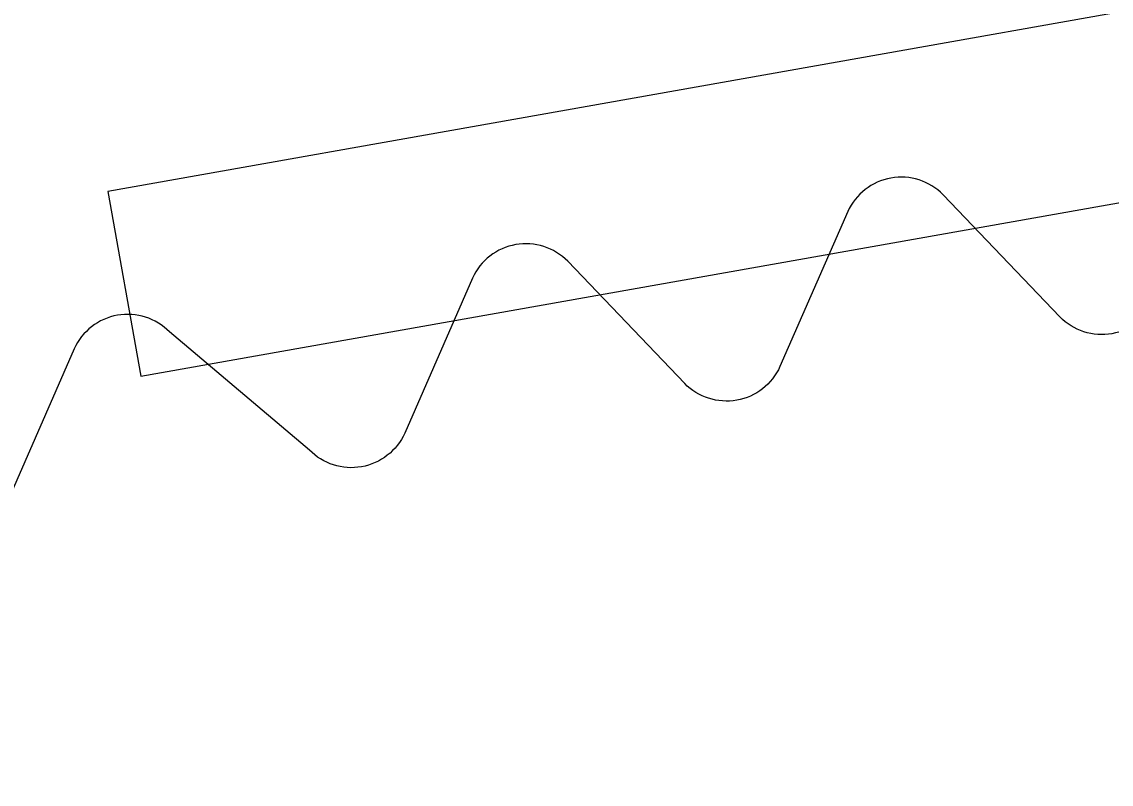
# Model space of a CAD drawing. Header units: millimetres. Extents: x -8417289 to 9420486, y 0 to 166066.
# Drawn here: x -196582.2 to -196576.53, y 105912.34 to 105916.3 of the extents above; entities that cross this region are included whole.
import ezdxf
from ezdxf import colors
from ezdxf.entities.mleader import LeaderData, LeaderLine
from ezdxf.math import Vec2, Vec3

# ---------------------------------------------------------------- set-up
doc = ezdxf.new("R2010")
doc.units = ezdxf.units.MM
doc.header["$MEASUREMENT"] = 0
doc.layers.get('0').update_dxf_attribs({"color": 250, "lineweight": 9})
for name, color, linetype, lineweight in [('_АР ТЕКСТ', 250, 'Continuous', 25), ('АР_Размеры', 175, 'Continuous', 9), ('АР_Сущ Несущая стена', 216, 'Continuous', 30)]:
    doc.layers.add(name, color=color, linetype=linetype, lineweight=lineweight)
doc.styles.add('ISOCPEUR', font='isocpeur.TTF')

# ---------------------------------------------------------------- blocks, each defined once
blk = doc.blocks.new('_DotSmall')
at = {"color": 0, "linetype": 'ByBlock', "const_width": 0.5}
blk.add_lwpolyline([(-0.0625, 0, 1), (0.0625, 0, 1)], format="xyb", close=True, dxfattribs=at)

msp = doc.modelspace()

# ---------------------------------------------------------------- linework, layer by layer
at = {"layer": 'АР_Размеры', "color": 5}
msp.add_lwpolyline([(-196581.5816, 105914.4615), (-196531.3008, 105923.3731), (-196531.471, 105924.3335), (-196581.7518, 105915.4219)], close=True, dxfattribs=at)
msp.add_lwpolyline([(-196581.5816, 105914.4615), (-196531.3008, 105923.3731), (-196531.471, 105924.3335), (-196581.7518, 105915.4219)], close=True, dxfattribs=at)
msp.add_lwpolyline([(-196581.5816, 105914.4615), (-196531.3008, 105923.3731), (-196531.471, 105924.3335), (-196581.7518, 105915.4219)], close=True, dxfattribs=at)
msp.add_lwpolyline([(-196581.5816, 105914.4615), (-196531.3008, 105923.3731), (-196531.471, 105924.3335), (-196581.7518, 105915.4219)], close=True, dxfattribs=at)
msp.add_lwpolyline([(-196581.5816, 105914.4615), (-196531.3008, 105923.3731), (-196531.471, 105924.3335), (-196581.7518, 105915.4219)], close=True, dxfattribs=at)
msp.add_lwpolyline([(-196581.5816, 105914.4615), (-196531.3008, 105923.3731), (-196531.471, 105924.3335), (-196581.7518, 105915.4219)], close=True, dxfattribs=at)
msp.add_lwpolyline([(-196581.5816, 105914.4615), (-196531.3008, 105923.3731), (-196531.471, 105924.3335), (-196581.7518, 105915.4219)], close=True, dxfattribs=at)
msp.add_lwpolyline([(-196581.5816, 105914.4615), (-196531.3008, 105923.3731), (-196531.471, 105924.3335), (-196581.7518, 105915.4219)], close=True, dxfattribs=at)
msp.add_lwpolyline([(-196581.5816, 105914.4615), (-196531.3008, 105923.3731), (-196531.471, 105924.3335), (-196581.7518, 105915.4219)], close=True, dxfattribs=at)
msp.add_lwpolyline([(-196581.5816, 105914.4615), (-196531.3008, 105923.3731), (-196531.471, 105924.3335), (-196581.7518, 105915.4219)], close=True, dxfattribs=at)
msp.add_lwpolyline([(-196581.5816, 105914.4615), (-196531.3008, 105923.3731), (-196531.471, 105924.3335), (-196581.7518, 105915.4219)], close=True, dxfattribs=at)
msp.add_lwpolyline([(-196581.5816, 105914.4615), (-196531.3008, 105923.3731), (-196531.471, 105924.3335), (-196581.7518, 105915.4219)], close=True, dxfattribs=at)
msp.add_lwpolyline([(-196581.5816, 105914.4615), (-196531.3008, 105923.3731), (-196531.471, 105924.3335), (-196581.7518, 105915.4219)], close=True, dxfattribs=at)
msp.add_lwpolyline([(-196581.5816, 105914.4615), (-196531.3008, 105923.3731), (-196531.471, 105924.3335), (-196581.7518, 105915.4219)], close=True, dxfattribs=at)
msp.add_lwpolyline([(-196581.5816, 105914.4615), (-196531.3008, 105923.3731), (-196531.471, 105924.3335), (-196581.7518, 105915.4219)], close=True, dxfattribs=at)
msp.add_lwpolyline([(-196581.5816, 105914.4615), (-196531.3008, 105923.3731), (-196531.471, 105924.3335), (-196581.7518, 105915.4219)], close=True, dxfattribs=at)
msp.add_lwpolyline([(-196581.5816, 105914.4615), (-196531.3008, 105923.3731), (-196531.471, 105924.3335), (-196581.7518, 105915.4219)], close=True, dxfattribs=at)
msp.add_lwpolyline([(-196581.5816, 105914.4615), (-196531.3008, 105923.3731), (-196531.471, 105924.3335), (-196581.7518, 105915.4219)], close=True, dxfattribs=at)
msp.add_lwpolyline([(-196581.5816, 105914.4615), (-196531.3008, 105923.3731), (-196531.471, 105924.3335), (-196581.7518, 105915.4219)], close=True, dxfattribs=at)
msp.add_lwpolyline([(-196581.5816, 105914.4615), (-196531.3008, 105923.3731), (-196531.471, 105924.3335), (-196581.7518, 105915.4219)], close=True, dxfattribs=at)
msp.add_lwpolyline([(-196581.5816, 105914.4615), (-196531.3008, 105923.3731), (-196531.471, 105924.3335), (-196581.7518, 105915.4219)], close=True, dxfattribs=at)
msp.add_lwpolyline([(-196581.5816, 105914.4615), (-196531.3008, 105923.3731), (-196531.471, 105924.3335), (-196581.7518, 105915.4219)], close=True, dxfattribs=at)
msp.add_lwpolyline([(-196581.5816, 105914.4615), (-196531.3008, 105923.3731), (-196531.471, 105924.3335), (-196581.7518, 105915.4219)], close=True, dxfattribs=at)
msp.add_lwpolyline([(-196581.5816, 105914.4615), (-196531.3008, 105923.3731), (-196531.471, 105924.3335), (-196581.7518, 105915.4219)], close=True, dxfattribs=at)
msp.add_lwpolyline([(-196581.5816, 105914.4615), (-196531.3008, 105923.3731), (-196531.471, 105924.3335), (-196581.7518, 105915.4219)], close=True, dxfattribs=at)
msp.add_lwpolyline([(-196581.5816, 105914.4615), (-196531.3008, 105923.3731), (-196531.471, 105924.3335), (-196581.7518, 105915.4219)], close=True, dxfattribs=at)
msp.add_lwpolyline([(-196581.5816, 105914.4615), (-196531.3008, 105923.3731), (-196531.471, 105924.3335), (-196581.7518, 105915.4219)], close=True, dxfattribs=at)
msp.add_lwpolyline([(-196581.5816, 105914.4615), (-196531.3008, 105923.3731), (-196531.471, 105924.3335), (-196581.7518, 105915.4219)], close=True, dxfattribs=at)
msp.add_lwpolyline([(-196581.5816, 105914.4615), (-196531.3008, 105923.3731), (-196531.471, 105924.3335), (-196581.7518, 105915.4219)], close=True, dxfattribs=at)
msp.add_lwpolyline([(-196581.5816, 105914.4615), (-196531.3008, 105923.3731), (-196531.471, 105924.3335), (-196581.7518, 105915.4219)], close=True, dxfattribs=at)
msp.add_lwpolyline([(-196581.5816, 105914.4615), (-196531.3008, 105923.3731), (-196531.471, 105924.3335), (-196581.7518, 105915.4219)], close=True, dxfattribs=at)
msp.add_lwpolyline([(-196581.5816, 105914.4615), (-196531.3008, 105923.3731), (-196531.471, 105924.3335), (-196581.7518, 105915.4219)], close=True, dxfattribs=at)
msp.add_lwpolyline([(-196581.5816, 105914.4615), (-196531.3008, 105923.3731), (-196531.471, 105924.3335), (-196581.7518, 105915.4219)], close=True, dxfattribs=at)
msp.add_lwpolyline([(-196581.5816, 105914.4615), (-196531.3008, 105923.3731), (-196531.471, 105924.3335), (-196581.7518, 105915.4219)], close=True, dxfattribs=at)
msp.add_lwpolyline([(-196581.5816, 105914.4615), (-196531.3008, 105923.3731), (-196531.471, 105924.3335), (-196581.7518, 105915.4219)], close=True, dxfattribs=at)
msp.add_lwpolyline([(-196581.5816, 105914.4615), (-196531.3008, 105923.3731), (-196531.471, 105924.3335), (-196581.7518, 105915.4219)], close=True, dxfattribs=at)
msp.add_lwpolyline([(-196581.5816, 105914.4615), (-196531.3008, 105923.3731), (-196531.471, 105924.3335), (-196581.7518, 105915.4219)], close=True, dxfattribs=at)
msp.add_lwpolyline([(-196581.5816, 105914.4615), (-196531.3008, 105923.3731), (-196531.471, 105924.3335), (-196581.7518, 105915.4219)], close=True, dxfattribs=at)
msp.add_lwpolyline([(-196581.5816, 105914.4615), (-196531.3008, 105923.3731), (-196531.471, 105924.3335), (-196581.7518, 105915.4219)], close=True, dxfattribs=at)
msp.add_lwpolyline([(-196581.5816, 105914.4615), (-196531.3008, 105923.3731), (-196531.471, 105924.3335), (-196581.7518, 105915.4219)], close=True, dxfattribs=at)
msp.add_lwpolyline([(-196581.5816, 105914.4615), (-196531.3008, 105923.3731), (-196531.471, 105924.3335), (-196581.7518, 105915.4219)], close=True, dxfattribs=at)
msp.add_lwpolyline([(-196581.5816, 105914.4615), (-196531.3008, 105923.3731), (-196531.471, 105924.3335), (-196581.7518, 105915.4219)], close=True, dxfattribs=at)
msp.add_lwpolyline([(-196581.5816, 105914.4615), (-196531.3008, 105923.3731), (-196531.471, 105924.3335), (-196581.7518, 105915.4219)], close=True, dxfattribs=at)
msp.add_lwpolyline([(-196581.5816, 105914.4615), (-196531.3008, 105923.3731), (-196531.471, 105924.3335), (-196581.7518, 105915.4219)], close=True, dxfattribs=at)
msp.add_lwpolyline([(-196581.5816, 105914.4615), (-196531.3008, 105923.3731), (-196531.471, 105924.3335), (-196581.7518, 105915.4219)], close=True, dxfattribs=at)
msp.add_lwpolyline([(-196581.5816, 105914.4615), (-196531.3008, 105923.3731), (-196531.471, 105924.3335), (-196581.7518, 105915.4219)], close=True, dxfattribs=at)
msp.add_lwpolyline([(-196581.5816, 105914.4615), (-196531.3008, 105923.3731), (-196531.471, 105924.3335), (-196581.7518, 105915.4219)], close=True, dxfattribs=at)
msp.add_lwpolyline([(-196581.5816, 105914.4615), (-196531.3008, 105923.3731), (-196531.471, 105924.3335), (-196581.7518, 105915.4219)], close=True, dxfattribs=at)
msp.add_lwpolyline([(-196581.5816, 105914.4615), (-196531.3008, 105923.3731), (-196531.471, 105924.3335), (-196581.7518, 105915.4219)], close=True, dxfattribs=at)
msp.add_lwpolyline([(-196581.5816, 105914.4615), (-196531.3008, 105923.3731), (-196531.471, 105924.3335), (-196581.7518, 105915.4219)], close=True, dxfattribs=at)
msp.add_lwpolyline([(-196581.5816, 105914.4615), (-196531.3008, 105923.3731), (-196531.471, 105924.3335), (-196581.7518, 105915.4219)], close=True, dxfattribs=at)
msp.add_lwpolyline([(-196581.5816, 105914.4615), (-196531.3008, 105923.3731), (-196531.471, 105924.3335), (-196581.7518, 105915.4219)], close=True, dxfattribs=at)
msp.add_lwpolyline([(-196581.5816, 105914.4615), (-196531.3008, 105923.3731), (-196531.471, 105924.3335), (-196581.7518, 105915.4219)], close=True, dxfattribs=at)
msp.add_lwpolyline([(-196581.5816, 105914.4615), (-196531.3008, 105923.3731), (-196531.471, 105924.3335), (-196581.7518, 105915.4219)], close=True, dxfattribs=at)
at = {"layer": 'АР_Размеры', "color": 5, "lineweight": 0, "ltscale": 100, "transparency": 33554687}
msp.add_lwpolyline([(-196566.4928, 105917.3392, 0.035408), (-196573.8809, 105916.0297), (-196574.2334, 105915.2243, -0.527868), (-196574.729, 105915.1365), (-196575.3369, 105915.7717, 0.527868), (-196575.8325, 105915.6838), (-196576.3051, 105914.8571, -0.527868), (-196576.8007, 105914.7693), (-196577.4085, 105915.4045, 0.527868), (-196577.9041, 105915.3167), (-196578.2566, 105914.5112, -0.527868), (-196578.7522, 105914.4234), (-196579.3601, 105915.0586, 0.527868), (-196579.8557, 105914.9708), (-196580.2082, 105914.1654, -0.527868), (-196580.7038, 105914.0775), (-196581.4317, 105914.6914, 0.527868), (-196581.9273, 105914.6036), (-196582.2798, 105913.7982, -0.527868)], format="xyb", dxfattribs=at)
msp.add_lwpolyline([(-196566.4928, 105917.3392, 0.035408), (-196573.8809, 105916.0297), (-196574.2334, 105915.2243, -0.527868), (-196574.729, 105915.1365), (-196575.3369, 105915.7717, 0.527868), (-196575.8325, 105915.6838), (-196576.3051, 105914.8571, -0.527868), (-196576.8007, 105914.7693), (-196577.4085, 105915.4045, 0.527868), (-196577.9041, 105915.3167), (-196578.2566, 105914.5112, -0.527868), (-196578.7522, 105914.4234), (-196579.3601, 105915.0586, 0.527868), (-196579.8557, 105914.9708), (-196580.2082, 105914.1654, -0.527868), (-196580.7038, 105914.0775), (-196581.4317, 105914.6914, 0.527868), (-196581.9273, 105914.6036), (-196582.2798, 105913.7982, -0.527868)], format="xyb", dxfattribs=at)
msp.add_lwpolyline([(-196566.4928, 105917.3392, 0.035408), (-196573.8809, 105916.0297), (-196574.2334, 105915.2243, -0.527868), (-196574.729, 105915.1365), (-196575.3369, 105915.7717, 0.527868), (-196575.8325, 105915.6838), (-196576.3051, 105914.8571, -0.527868), (-196576.8007, 105914.7693), (-196577.4085, 105915.4045, 0.527868), (-196577.9041, 105915.3167), (-196578.2566, 105914.5112, -0.527868), (-196578.7522, 105914.4234), (-196579.3601, 105915.0586, 0.527868), (-196579.8557, 105914.9708), (-196580.2082, 105914.1654, -0.527868), (-196580.7038, 105914.0775), (-196581.4317, 105914.6914, 0.527868), (-196581.9273, 105914.6036), (-196582.2798, 105913.7982, -0.527868)], format="xyb", dxfattribs=at)
msp.add_lwpolyline([(-196566.4928, 105917.3392, 0.035408), (-196573.8809, 105916.0297), (-196574.2334, 105915.2243, -0.527868), (-196574.729, 105915.1365), (-196575.3369, 105915.7717, 0.527868), (-196575.8325, 105915.6838), (-196576.3051, 105914.8571, -0.527868), (-196576.8007, 105914.7693), (-196577.4085, 105915.4045, 0.527868), (-196577.9041, 105915.3167), (-196578.2566, 105914.5112, -0.527868), (-196578.7522, 105914.4234), (-196579.3601, 105915.0586, 0.527868), (-196579.8557, 105914.9708), (-196580.2082, 105914.1654, -0.527868), (-196580.7038, 105914.0775), (-196581.4317, 105914.6914, 0.527868), (-196581.9273, 105914.6036), (-196582.2798, 105913.7982, -0.527868)], format="xyb", dxfattribs=at)
msp.add_lwpolyline([(-196566.4928, 105917.3392, 0.035408), (-196573.8809, 105916.0297), (-196574.2334, 105915.2243, -0.527868), (-196574.729, 105915.1365), (-196575.3369, 105915.7717, 0.527868), (-196575.8325, 105915.6838), (-196576.3051, 105914.8571, -0.527868), (-196576.8007, 105914.7693), (-196577.4085, 105915.4045, 0.527868), (-196577.9041, 105915.3167), (-196578.2566, 105914.5112, -0.527868), (-196578.7522, 105914.4234), (-196579.3601, 105915.0586, 0.527868), (-196579.8557, 105914.9708), (-196580.2082, 105914.1654, -0.527868), (-196580.7038, 105914.0775), (-196581.4317, 105914.6914, 0.527868), (-196581.9273, 105914.6036), (-196582.2798, 105913.7982, -0.527868)], format="xyb", dxfattribs=at)
msp.add_lwpolyline([(-196566.4928, 105917.3392, 0.035408), (-196573.8809, 105916.0297), (-196574.2334, 105915.2243, -0.527868), (-196574.729, 105915.1365), (-196575.3369, 105915.7717, 0.527868), (-196575.8325, 105915.6838), (-196576.3051, 105914.8571, -0.527868), (-196576.8007, 105914.7693), (-196577.4085, 105915.4045, 0.527868), (-196577.9041, 105915.3167), (-196578.2566, 105914.5112, -0.527868), (-196578.7522, 105914.4234), (-196579.3601, 105915.0586, 0.527868), (-196579.8557, 105914.9708), (-196580.2082, 105914.1654, -0.527868), (-196580.7038, 105914.0775), (-196581.4317, 105914.6914, 0.527868), (-196581.9273, 105914.6036), (-196582.2798, 105913.7982, -0.527868)], format="xyb", dxfattribs=at)
msp.add_lwpolyline([(-196566.4928, 105917.3392, 0.035408), (-196573.8809, 105916.0297), (-196574.2334, 105915.2243, -0.527868), (-196574.729, 105915.1365), (-196575.3369, 105915.7717, 0.527868), (-196575.8325, 105915.6838), (-196576.3051, 105914.8571, -0.527868), (-196576.8007, 105914.7693), (-196577.4085, 105915.4045, 0.527868), (-196577.9041, 105915.3167), (-196578.2566, 105914.5112, -0.527868), (-196578.7522, 105914.4234), (-196579.3601, 105915.0586, 0.527868), (-196579.8557, 105914.9708), (-196580.2082, 105914.1654, -0.527868), (-196580.7038, 105914.0775), (-196581.4317, 105914.6914, 0.527868), (-196581.9273, 105914.6036), (-196582.2798, 105913.7982, -0.527868)], format="xyb", dxfattribs=at)
msp.add_lwpolyline([(-196566.4928, 105917.3392, 0.035408), (-196573.8809, 105916.0297), (-196574.2334, 105915.2243, -0.527868), (-196574.729, 105915.1365), (-196575.3369, 105915.7717, 0.527868), (-196575.8325, 105915.6838), (-196576.3051, 105914.8571, -0.527868), (-196576.8007, 105914.7693), (-196577.4085, 105915.4045, 0.527868), (-196577.9041, 105915.3167), (-196578.2566, 105914.5112, -0.527868), (-196578.7522, 105914.4234), (-196579.3601, 105915.0586, 0.527868), (-196579.8557, 105914.9708), (-196580.2082, 105914.1654, -0.527868), (-196580.7038, 105914.0775), (-196581.4317, 105914.6914, 0.527868), (-196581.9273, 105914.6036), (-196582.2798, 105913.7982, -0.527868)], format="xyb", dxfattribs=at)
msp.add_lwpolyline([(-196566.4928, 105917.3392, 0.035408), (-196573.8809, 105916.0297), (-196574.2334, 105915.2243, -0.527868), (-196574.729, 105915.1365), (-196575.3369, 105915.7717, 0.527868), (-196575.8325, 105915.6838), (-196576.3051, 105914.8571, -0.527868), (-196576.8007, 105914.7693), (-196577.4085, 105915.4045, 0.527868), (-196577.9041, 105915.3167), (-196578.2566, 105914.5112, -0.527868), (-196578.7522, 105914.4234), (-196579.3601, 105915.0586, 0.527868), (-196579.8557, 105914.9708), (-196580.2082, 105914.1654, -0.527868), (-196580.7038, 105914.0775), (-196581.4317, 105914.6914, 0.527868), (-196581.9273, 105914.6036), (-196582.2798, 105913.7982, -0.527868)], format="xyb", dxfattribs=at)
msp.add_lwpolyline([(-196566.4928, 105917.3392, 0.035408), (-196573.8809, 105916.0297), (-196574.2334, 105915.2243, -0.527868), (-196574.729, 105915.1365), (-196575.3369, 105915.7717, 0.527868), (-196575.8325, 105915.6838), (-196576.3051, 105914.8571, -0.527868), (-196576.8007, 105914.7693), (-196577.4085, 105915.4045, 0.527868), (-196577.9041, 105915.3167), (-196578.2566, 105914.5112, -0.527868), (-196578.7522, 105914.4234), (-196579.3601, 105915.0586, 0.527868), (-196579.8557, 105914.9708), (-196580.2082, 105914.1654, -0.527868), (-196580.7038, 105914.0775), (-196581.4317, 105914.6914, 0.527868), (-196581.9273, 105914.6036), (-196582.2798, 105913.7982, -0.527868)], format="xyb", dxfattribs=at)
msp.add_lwpolyline([(-196566.4928, 105917.3392, 0.035408), (-196573.8809, 105916.0297), (-196574.2334, 105915.2243, -0.527868), (-196574.729, 105915.1365), (-196575.3369, 105915.7717, 0.527868), (-196575.8325, 105915.6838), (-196576.3051, 105914.8571, -0.527868), (-196576.8007, 105914.7693), (-196577.4085, 105915.4045, 0.527868), (-196577.9041, 105915.3167), (-196578.2566, 105914.5112, -0.527868), (-196578.7522, 105914.4234), (-196579.3601, 105915.0586, 0.527868), (-196579.8557, 105914.9708), (-196580.2082, 105914.1654, -0.527868), (-196580.7038, 105914.0775), (-196581.4317, 105914.6914, 0.527868), (-196581.9273, 105914.6036), (-196582.2798, 105913.7982, -0.527868)], format="xyb", dxfattribs=at)
msp.add_lwpolyline([(-196566.4928, 105917.3392, 0.035408), (-196573.8809, 105916.0297), (-196574.2334, 105915.2243, -0.527868), (-196574.729, 105915.1365), (-196575.3369, 105915.7717, 0.527868), (-196575.8325, 105915.6838), (-196576.3051, 105914.8571, -0.527868), (-196576.8007, 105914.7693), (-196577.4085, 105915.4045, 0.527868), (-196577.9041, 105915.3167), (-196578.2566, 105914.5112, -0.527868), (-196578.7522, 105914.4234), (-196579.3601, 105915.0586, 0.527868), (-196579.8557, 105914.9708), (-196580.2082, 105914.1654, -0.527868), (-196580.7038, 105914.0775), (-196581.4317, 105914.6914, 0.527868), (-196581.9273, 105914.6036), (-196582.2798, 105913.7982, -0.527868)], format="xyb", dxfattribs=at)
msp.add_lwpolyline([(-196566.4928, 105917.3392, 0.035408), (-196573.8809, 105916.0297), (-196574.2334, 105915.2243, -0.527868), (-196574.729, 105915.1365), (-196575.3369, 105915.7717, 0.527868), (-196575.8325, 105915.6838), (-196576.3051, 105914.8571, -0.527868), (-196576.8007, 105914.7693), (-196577.4085, 105915.4045, 0.527868), (-196577.9041, 105915.3167), (-196578.2566, 105914.5112, -0.527868), (-196578.7522, 105914.4234), (-196579.3601, 105915.0586, 0.527868), (-196579.8557, 105914.9708), (-196580.2082, 105914.1654, -0.527868), (-196580.7038, 105914.0775), (-196581.4317, 105914.6914, 0.527868), (-196581.9273, 105914.6036), (-196582.2798, 105913.7982, -0.527868)], format="xyb", dxfattribs=at)
msp.add_lwpolyline([(-196566.4928, 105917.3392, 0.035408), (-196573.8809, 105916.0297), (-196574.2334, 105915.2243, -0.527868), (-196574.729, 105915.1365), (-196575.3369, 105915.7717, 0.527868), (-196575.8325, 105915.6838), (-196576.3051, 105914.8571, -0.527868), (-196576.8007, 105914.7693), (-196577.4085, 105915.4045, 0.527868), (-196577.9041, 105915.3167), (-196578.2566, 105914.5112, -0.527868), (-196578.7522, 105914.4234), (-196579.3601, 105915.0586, 0.527868), (-196579.8557, 105914.9708), (-196580.2082, 105914.1654, -0.527868), (-196580.7038, 105914.0775), (-196581.4317, 105914.6914, 0.527868), (-196581.9273, 105914.6036), (-196582.2798, 105913.7982, -0.527868)], format="xyb", dxfattribs=at)
msp.add_lwpolyline([(-196566.4928, 105917.3392, 0.035408), (-196573.8809, 105916.0297), (-196574.2334, 105915.2243, -0.527868), (-196574.729, 105915.1365), (-196575.3369, 105915.7717, 0.527868), (-196575.8325, 105915.6838), (-196576.3051, 105914.8571, -0.527868), (-196576.8007, 105914.7693), (-196577.4085, 105915.4045, 0.527868), (-196577.9041, 105915.3167), (-196578.2566, 105914.5112, -0.527868), (-196578.7522, 105914.4234), (-196579.3601, 105915.0586, 0.527868), (-196579.8557, 105914.9708), (-196580.2082, 105914.1654, -0.527868), (-196580.7038, 105914.0775), (-196581.4317, 105914.6914, 0.527868), (-196581.9273, 105914.6036), (-196582.2798, 105913.7982, -0.527868)], format="xyb", dxfattribs=at)
msp.add_lwpolyline([(-196566.4928, 105917.3392, 0.035408), (-196573.8809, 105916.0297), (-196574.2334, 105915.2243, -0.527868), (-196574.729, 105915.1365), (-196575.3369, 105915.7717, 0.527868), (-196575.8325, 105915.6838), (-196576.3051, 105914.8571, -0.527868), (-196576.8007, 105914.7693), (-196577.4085, 105915.4045, 0.527868), (-196577.9041, 105915.3167), (-196578.2566, 105914.5112, -0.527868), (-196578.7522, 105914.4234), (-196579.3601, 105915.0586, 0.527868), (-196579.8557, 105914.9708), (-196580.2082, 105914.1654, -0.527868), (-196580.7038, 105914.0775), (-196581.4317, 105914.6914, 0.527868), (-196581.9273, 105914.6036), (-196582.2798, 105913.7982, -0.527868)], format="xyb", dxfattribs=at)
msp.add_lwpolyline([(-196566.4928, 105917.3392, 0.035408), (-196573.8809, 105916.0297), (-196574.2334, 105915.2243, -0.527868), (-196574.729, 105915.1365), (-196575.3369, 105915.7717, 0.527868), (-196575.8325, 105915.6838), (-196576.3051, 105914.8571, -0.527868), (-196576.8007, 105914.7693), (-196577.4085, 105915.4045, 0.527868), (-196577.9041, 105915.3167), (-196578.2566, 105914.5112, -0.527868), (-196578.7522, 105914.4234), (-196579.3601, 105915.0586, 0.527868), (-196579.8557, 105914.9708), (-196580.2082, 105914.1654, -0.527868), (-196580.7038, 105914.0775), (-196581.4317, 105914.6914, 0.527868), (-196581.9273, 105914.6036), (-196582.2798, 105913.7982, -0.527868)], format="xyb", dxfattribs=at)
msp.add_lwpolyline([(-196566.4928, 105917.3392, 0.035408), (-196573.8809, 105916.0297), (-196574.2334, 105915.2243, -0.527868), (-196574.729, 105915.1365), (-196575.3369, 105915.7717, 0.527868), (-196575.8325, 105915.6838), (-196576.3051, 105914.8571, -0.527868), (-196576.8007, 105914.7693), (-196577.4085, 105915.4045, 0.527868), (-196577.9041, 105915.3167), (-196578.2566, 105914.5112, -0.527868), (-196578.7522, 105914.4234), (-196579.3601, 105915.0586, 0.527868), (-196579.8557, 105914.9708), (-196580.2082, 105914.1654, -0.527868), (-196580.7038, 105914.0775), (-196581.4317, 105914.6914, 0.527868), (-196581.9273, 105914.6036), (-196582.2798, 105913.7982, -0.527868)], format="xyb", dxfattribs=at)
msp.add_lwpolyline([(-196566.4928, 105917.3392, 0.035408), (-196573.8809, 105916.0297), (-196574.2334, 105915.2243, -0.527868), (-196574.729, 105915.1365), (-196575.3369, 105915.7717, 0.527868), (-196575.8325, 105915.6838), (-196576.3051, 105914.8571, -0.527868), (-196576.8007, 105914.7693), (-196577.4085, 105915.4045, 0.527868), (-196577.9041, 105915.3167), (-196578.2566, 105914.5112, -0.527868), (-196578.7522, 105914.4234), (-196579.3601, 105915.0586, 0.527868), (-196579.8557, 105914.9708), (-196580.2082, 105914.1654, -0.527868), (-196580.7038, 105914.0775), (-196581.4317, 105914.6914, 0.527868), (-196581.9273, 105914.6036), (-196582.2798, 105913.7982, -0.527868)], format="xyb", dxfattribs=at)
msp.add_lwpolyline([(-196566.4928, 105917.3392, 0.035408), (-196573.8809, 105916.0297), (-196574.2334, 105915.2243, -0.527868), (-196574.729, 105915.1365), (-196575.3369, 105915.7717, 0.527868), (-196575.8325, 105915.6838), (-196576.3051, 105914.8571, -0.527868), (-196576.8007, 105914.7693), (-196577.4085, 105915.4045, 0.527868), (-196577.9041, 105915.3167), (-196578.2566, 105914.5112, -0.527868), (-196578.7522, 105914.4234), (-196579.3601, 105915.0586, 0.527868), (-196579.8557, 105914.9708), (-196580.2082, 105914.1654, -0.527868), (-196580.7038, 105914.0775), (-196581.4317, 105914.6914, 0.527868), (-196581.9273, 105914.6036), (-196582.2798, 105913.7982, -0.527868)], format="xyb", dxfattribs=at)
msp.add_lwpolyline([(-196566.4928, 105917.3392, 0.035408), (-196573.8809, 105916.0297), (-196574.2334, 105915.2243, -0.527868), (-196574.729, 105915.1365), (-196575.3369, 105915.7717, 0.527868), (-196575.8325, 105915.6838), (-196576.3051, 105914.8571, -0.527868), (-196576.8007, 105914.7693), (-196577.4085, 105915.4045, 0.527868), (-196577.9041, 105915.3167), (-196578.2566, 105914.5112, -0.527868), (-196578.7522, 105914.4234), (-196579.3601, 105915.0586, 0.527868), (-196579.8557, 105914.9708), (-196580.2082, 105914.1654, -0.527868), (-196580.7038, 105914.0775), (-196581.4317, 105914.6914, 0.527868), (-196581.9273, 105914.6036), (-196582.2798, 105913.7982, -0.527868)], format="xyb", dxfattribs=at)
msp.add_lwpolyline([(-196566.4928, 105917.3392, 0.035408), (-196573.8809, 105916.0297), (-196574.2334, 105915.2243, -0.527868), (-196574.729, 105915.1365), (-196575.3369, 105915.7717, 0.527868), (-196575.8325, 105915.6838), (-196576.3051, 105914.8571, -0.527868), (-196576.8007, 105914.7693), (-196577.4085, 105915.4045, 0.527868), (-196577.9041, 105915.3167), (-196578.2566, 105914.5112, -0.527868), (-196578.7522, 105914.4234), (-196579.3601, 105915.0586, 0.527868), (-196579.8557, 105914.9708), (-196580.2082, 105914.1654, -0.527868), (-196580.7038, 105914.0775), (-196581.4317, 105914.6914, 0.527868), (-196581.9273, 105914.6036), (-196582.2798, 105913.7982, -0.527868)], format="xyb", dxfattribs=at)
msp.add_lwpolyline([(-196566.4928, 105917.3392, 0.035408), (-196573.8809, 105916.0297), (-196574.2334, 105915.2243, -0.527868), (-196574.729, 105915.1365), (-196575.3369, 105915.7717, 0.527868), (-196575.8325, 105915.6838), (-196576.3051, 105914.8571, -0.527868), (-196576.8007, 105914.7693), (-196577.4085, 105915.4045, 0.527868), (-196577.9041, 105915.3167), (-196578.2566, 105914.5112, -0.527868), (-196578.7522, 105914.4234), (-196579.3601, 105915.0586, 0.527868), (-196579.8557, 105914.9708), (-196580.2082, 105914.1654, -0.527868), (-196580.7038, 105914.0775), (-196581.4317, 105914.6914, 0.527868), (-196581.9273, 105914.6036), (-196582.2798, 105913.7982, -0.527868)], format="xyb", dxfattribs=at)
msp.add_lwpolyline([(-196566.4928, 105917.3392, 0.035408), (-196573.8809, 105916.0297), (-196574.2334, 105915.2243, -0.527868), (-196574.729, 105915.1365), (-196575.3369, 105915.7717, 0.527868), (-196575.8325, 105915.6838), (-196576.3051, 105914.8571, -0.527868), (-196576.8007, 105914.7693), (-196577.4085, 105915.4045, 0.527868), (-196577.9041, 105915.3167), (-196578.2566, 105914.5112, -0.527868), (-196578.7522, 105914.4234), (-196579.3601, 105915.0586, 0.527868), (-196579.8557, 105914.9708), (-196580.2082, 105914.1654, -0.527868), (-196580.7038, 105914.0775), (-196581.4317, 105914.6914, 0.527868), (-196581.9273, 105914.6036), (-196582.2798, 105913.7982, -0.527868)], format="xyb", dxfattribs=at)
msp.add_lwpolyline([(-196566.4928, 105917.3392, 0.035408), (-196573.8809, 105916.0297), (-196574.2334, 105915.2243, -0.527868), (-196574.729, 105915.1365), (-196575.3369, 105915.7717, 0.527868), (-196575.8325, 105915.6838), (-196576.3051, 105914.8571, -0.527868), (-196576.8007, 105914.7693), (-196577.4085, 105915.4045, 0.527868), (-196577.9041, 105915.3167), (-196578.2566, 105914.5112, -0.527868), (-196578.7522, 105914.4234), (-196579.3601, 105915.0586, 0.527868), (-196579.8557, 105914.9708), (-196580.2082, 105914.1654, -0.527868), (-196580.7038, 105914.0775), (-196581.4317, 105914.6914, 0.527868), (-196581.9273, 105914.6036), (-196582.2798, 105913.7982, -0.527868)], format="xyb", dxfattribs=at)
msp.add_lwpolyline([(-196566.4928, 105917.3392, 0.035408), (-196573.8809, 105916.0297), (-196574.2334, 105915.2243, -0.527868), (-196574.729, 105915.1365), (-196575.3369, 105915.7717, 0.527868), (-196575.8325, 105915.6838), (-196576.3051, 105914.8571, -0.527868), (-196576.8007, 105914.7693), (-196577.4085, 105915.4045, 0.527868), (-196577.9041, 105915.3167), (-196578.2566, 105914.5112, -0.527868), (-196578.7522, 105914.4234), (-196579.3601, 105915.0586, 0.527868), (-196579.8557, 105914.9708), (-196580.2082, 105914.1654, -0.527868), (-196580.7038, 105914.0775), (-196581.4317, 105914.6914, 0.527868), (-196581.9273, 105914.6036), (-196582.2798, 105913.7982, -0.527868)], format="xyb", dxfattribs=at)
msp.add_lwpolyline([(-196566.4928, 105917.3392, 0.035408), (-196573.8809, 105916.0297), (-196574.2334, 105915.2243, -0.527868), (-196574.729, 105915.1365), (-196575.3369, 105915.7717, 0.527868), (-196575.8325, 105915.6838), (-196576.3051, 105914.8571, -0.527868), (-196576.8007, 105914.7693), (-196577.4085, 105915.4045, 0.527868), (-196577.9041, 105915.3167), (-196578.2566, 105914.5112, -0.527868), (-196578.7522, 105914.4234), (-196579.3601, 105915.0586, 0.527868), (-196579.8557, 105914.9708), (-196580.2082, 105914.1654, -0.527868), (-196580.7038, 105914.0775), (-196581.4317, 105914.6914, 0.527868), (-196581.9273, 105914.6036), (-196582.2798, 105913.7982, -0.527868)], format="xyb", dxfattribs=at)
msp.add_lwpolyline([(-196566.4928, 105917.3392, 0.035408), (-196573.8809, 105916.0297), (-196574.2334, 105915.2243, -0.527868), (-196574.729, 105915.1365), (-196575.3369, 105915.7717, 0.527868), (-196575.8325, 105915.6838), (-196576.3051, 105914.8571, -0.527868), (-196576.8007, 105914.7693), (-196577.4085, 105915.4045, 0.527868), (-196577.9041, 105915.3167), (-196578.2566, 105914.5112, -0.527868), (-196578.7522, 105914.4234), (-196579.3601, 105915.0586, 0.527868), (-196579.8557, 105914.9708), (-196580.2082, 105914.1654, -0.527868), (-196580.7038, 105914.0775), (-196581.4317, 105914.6914, 0.527868), (-196581.9273, 105914.6036), (-196582.2798, 105913.7982, -0.527868)], format="xyb", dxfattribs=at)
msp.add_lwpolyline([(-196566.4928, 105917.3392, 0.035408), (-196573.8809, 105916.0297), (-196574.2334, 105915.2243, -0.527868), (-196574.729, 105915.1365), (-196575.3369, 105915.7717, 0.527868), (-196575.8325, 105915.6838), (-196576.3051, 105914.8571, -0.527868), (-196576.8007, 105914.7693), (-196577.4085, 105915.4045, 0.527868), (-196577.9041, 105915.3167), (-196578.2566, 105914.5112, -0.527868), (-196578.7522, 105914.4234), (-196579.3601, 105915.0586, 0.527868), (-196579.8557, 105914.9708), (-196580.2082, 105914.1654, -0.527868), (-196580.7038, 105914.0775), (-196581.4317, 105914.6914, 0.527868), (-196581.9273, 105914.6036), (-196582.2798, 105913.7982, -0.527868)], format="xyb", dxfattribs=at)
msp.add_lwpolyline([(-196566.4928, 105917.3392, 0.035408), (-196573.8809, 105916.0297), (-196574.2334, 105915.2243, -0.527868), (-196574.729, 105915.1365), (-196575.3369, 105915.7717, 0.527868), (-196575.8325, 105915.6838), (-196576.3051, 105914.8571, -0.527868), (-196576.8007, 105914.7693), (-196577.4085, 105915.4045, 0.527868), (-196577.9041, 105915.3167), (-196578.2566, 105914.5112, -0.527868), (-196578.7522, 105914.4234), (-196579.3601, 105915.0586, 0.527868), (-196579.8557, 105914.9708), (-196580.2082, 105914.1654, -0.527868), (-196580.7038, 105914.0775), (-196581.4317, 105914.6914, 0.527868), (-196581.9273, 105914.6036), (-196582.2798, 105913.7982, -0.527868)], format="xyb", dxfattribs=at)
msp.add_lwpolyline([(-196566.4928, 105917.3392, 0.035408), (-196573.8809, 105916.0297), (-196574.2334, 105915.2243, -0.527868), (-196574.729, 105915.1365), (-196575.3369, 105915.7717, 0.527868), (-196575.8325, 105915.6838), (-196576.3051, 105914.8571, -0.527868), (-196576.8007, 105914.7693), (-196577.4085, 105915.4045, 0.527868), (-196577.9041, 105915.3167), (-196578.2566, 105914.5112, -0.527868), (-196578.7522, 105914.4234), (-196579.3601, 105915.0586, 0.527868), (-196579.8557, 105914.9708), (-196580.2082, 105914.1654, -0.527868), (-196580.7038, 105914.0775), (-196581.4317, 105914.6914, 0.527868), (-196581.9273, 105914.6036), (-196582.2798, 105913.7982, -0.527868)], format="xyb", dxfattribs=at)
msp.add_lwpolyline([(-196566.4928, 105917.3392, 0.035408), (-196573.8809, 105916.0297), (-196574.2334, 105915.2243, -0.527868), (-196574.729, 105915.1365), (-196575.3369, 105915.7717, 0.527868), (-196575.8325, 105915.6838), (-196576.3051, 105914.8571, -0.527868), (-196576.8007, 105914.7693), (-196577.4085, 105915.4045, 0.527868), (-196577.9041, 105915.3167), (-196578.2566, 105914.5112, -0.527868), (-196578.7522, 105914.4234), (-196579.3601, 105915.0586, 0.527868), (-196579.8557, 105914.9708), (-196580.2082, 105914.1654, -0.527868), (-196580.7038, 105914.0775), (-196581.4317, 105914.6914, 0.527868), (-196581.9273, 105914.6036), (-196582.2798, 105913.7982, -0.527868)], format="xyb", dxfattribs=at)
msp.add_lwpolyline([(-196566.4928, 105917.3392, 0.035408), (-196573.8809, 105916.0297), (-196574.2334, 105915.2243, -0.527868), (-196574.729, 105915.1365), (-196575.3369, 105915.7717, 0.527868), (-196575.8325, 105915.6838), (-196576.3051, 105914.8571, -0.527868), (-196576.8007, 105914.7693), (-196577.4085, 105915.4045, 0.527868), (-196577.9041, 105915.3167), (-196578.2566, 105914.5112, -0.527868), (-196578.7522, 105914.4234), (-196579.3601, 105915.0586, 0.527868), (-196579.8557, 105914.9708), (-196580.2082, 105914.1654, -0.527868), (-196580.7038, 105914.0775), (-196581.4317, 105914.6914, 0.527868), (-196581.9273, 105914.6036), (-196582.2798, 105913.7982, -0.527868)], format="xyb", dxfattribs=at)
msp.add_lwpolyline([(-196566.4928, 105917.3392, 0.035408), (-196573.8809, 105916.0297), (-196574.2334, 105915.2243, -0.527868), (-196574.729, 105915.1365), (-196575.3369, 105915.7717, 0.527868), (-196575.8325, 105915.6838), (-196576.3051, 105914.8571, -0.527868), (-196576.8007, 105914.7693), (-196577.4085, 105915.4045, 0.527868), (-196577.9041, 105915.3167), (-196578.2566, 105914.5112, -0.527868), (-196578.7522, 105914.4234), (-196579.3601, 105915.0586, 0.527868), (-196579.8557, 105914.9708), (-196580.2082, 105914.1654, -0.527868), (-196580.7038, 105914.0775), (-196581.4317, 105914.6914, 0.527868), (-196581.9273, 105914.6036), (-196582.2798, 105913.7982, -0.527868)], format="xyb", dxfattribs=at)
msp.add_lwpolyline([(-196566.4928, 105917.3392, 0.035408), (-196573.8809, 105916.0297), (-196574.2334, 105915.2243, -0.527868), (-196574.729, 105915.1365), (-196575.3369, 105915.7717, 0.527868), (-196575.8325, 105915.6838), (-196576.3051, 105914.8571, -0.527868), (-196576.8007, 105914.7693), (-196577.4085, 105915.4045, 0.527868), (-196577.9041, 105915.3167), (-196578.2566, 105914.5112, -0.527868), (-196578.7522, 105914.4234), (-196579.3601, 105915.0586, 0.527868), (-196579.8557, 105914.9708), (-196580.2082, 105914.1654, -0.527868), (-196580.7038, 105914.0775), (-196581.4317, 105914.6914, 0.527868), (-196581.9273, 105914.6036), (-196582.2798, 105913.7982, -0.527868)], format="xyb", dxfattribs=at)
msp.add_lwpolyline([(-196566.4928, 105917.3392, 0.035408), (-196573.8809, 105916.0297), (-196574.2334, 105915.2243, -0.527868), (-196574.729, 105915.1365), (-196575.3369, 105915.7717, 0.527868), (-196575.8325, 105915.6838), (-196576.3051, 105914.8571, -0.527868), (-196576.8007, 105914.7693), (-196577.4085, 105915.4045, 0.527868), (-196577.9041, 105915.3167), (-196578.2566, 105914.5112, -0.527868), (-196578.7522, 105914.4234), (-196579.3601, 105915.0586, 0.527868), (-196579.8557, 105914.9708), (-196580.2082, 105914.1654, -0.527868), (-196580.7038, 105914.0775), (-196581.4317, 105914.6914, 0.527868), (-196581.9273, 105914.6036), (-196582.2798, 105913.7982, -0.527868)], format="xyb", dxfattribs=at)
msp.add_lwpolyline([(-196566.4928, 105917.3392, 0.035408), (-196573.8809, 105916.0297), (-196574.2334, 105915.2243, -0.527868), (-196574.729, 105915.1365), (-196575.3369, 105915.7717, 0.527868), (-196575.8325, 105915.6838), (-196576.3051, 105914.8571, -0.527868), (-196576.8007, 105914.7693), (-196577.4085, 105915.4045, 0.527868), (-196577.9041, 105915.3167), (-196578.2566, 105914.5112, -0.527868), (-196578.7522, 105914.4234), (-196579.3601, 105915.0586, 0.527868), (-196579.8557, 105914.9708), (-196580.2082, 105914.1654, -0.527868), (-196580.7038, 105914.0775), (-196581.4317, 105914.6914, 0.527868), (-196581.9273, 105914.6036), (-196582.2798, 105913.7982, -0.527868)], format="xyb", dxfattribs=at)
msp.add_lwpolyline([(-196566.4928, 105917.3392, 0.035408), (-196573.8809, 105916.0297), (-196574.2334, 105915.2243, -0.527868), (-196574.729, 105915.1365), (-196575.3369, 105915.7717, 0.527868), (-196575.8325, 105915.6838), (-196576.3051, 105914.8571, -0.527868), (-196576.8007, 105914.7693), (-196577.4085, 105915.4045, 0.527868), (-196577.9041, 105915.3167), (-196578.2566, 105914.5112, -0.527868), (-196578.7522, 105914.4234), (-196579.3601, 105915.0586, 0.527868), (-196579.8557, 105914.9708), (-196580.2082, 105914.1654, -0.527868), (-196580.7038, 105914.0775), (-196581.4317, 105914.6914, 0.527868), (-196581.9273, 105914.6036), (-196582.2798, 105913.7982, -0.527868)], format="xyb", dxfattribs=at)
msp.add_lwpolyline([(-196566.4928, 105917.3392, 0.035408), (-196573.8809, 105916.0297), (-196574.2334, 105915.2243, -0.527868), (-196574.729, 105915.1365), (-196575.3369, 105915.7717, 0.527868), (-196575.8325, 105915.6838), (-196576.3051, 105914.8571, -0.527868), (-196576.8007, 105914.7693), (-196577.4085, 105915.4045, 0.527868), (-196577.9041, 105915.3167), (-196578.2566, 105914.5112, -0.527868), (-196578.7522, 105914.4234), (-196579.3601, 105915.0586, 0.527868), (-196579.8557, 105914.9708), (-196580.2082, 105914.1654, -0.527868), (-196580.7038, 105914.0775), (-196581.4317, 105914.6914, 0.527868), (-196581.9273, 105914.6036), (-196582.2798, 105913.7982, -0.527868)], format="xyb", dxfattribs=at)
msp.add_lwpolyline([(-196566.4928, 105917.3392, 0.035408), (-196573.8809, 105916.0297), (-196574.2334, 105915.2243, -0.527868), (-196574.729, 105915.1365), (-196575.3369, 105915.7717, 0.527868), (-196575.8325, 105915.6838), (-196576.3051, 105914.8571, -0.527868), (-196576.8007, 105914.7693), (-196577.4085, 105915.4045, 0.527868), (-196577.9041, 105915.3167), (-196578.2566, 105914.5112, -0.527868), (-196578.7522, 105914.4234), (-196579.3601, 105915.0586, 0.527868), (-196579.8557, 105914.9708), (-196580.2082, 105914.1654, -0.527868), (-196580.7038, 105914.0775), (-196581.4317, 105914.6914, 0.527868), (-196581.9273, 105914.6036), (-196582.2798, 105913.7982, -0.527868)], format="xyb", dxfattribs=at)
msp.add_lwpolyline([(-196566.4928, 105917.3392, 0.035408), (-196573.8809, 105916.0297), (-196574.2334, 105915.2243, -0.527868), (-196574.729, 105915.1365), (-196575.3369, 105915.7717, 0.527868), (-196575.8325, 105915.6838), (-196576.3051, 105914.8571, -0.527868), (-196576.8007, 105914.7693), (-196577.4085, 105915.4045, 0.527868), (-196577.9041, 105915.3167), (-196578.2566, 105914.5112, -0.527868), (-196578.7522, 105914.4234), (-196579.3601, 105915.0586, 0.527868), (-196579.8557, 105914.9708), (-196580.2082, 105914.1654, -0.527868), (-196580.7038, 105914.0775), (-196581.4317, 105914.6914, 0.527868), (-196581.9273, 105914.6036), (-196582.2798, 105913.7982, -0.527868)], format="xyb", dxfattribs=at)
msp.add_lwpolyline([(-196566.4928, 105917.3392, 0.035408), (-196573.8809, 105916.0297), (-196574.2334, 105915.2243, -0.527868), (-196574.729, 105915.1365), (-196575.3369, 105915.7717, 0.527868), (-196575.8325, 105915.6838), (-196576.3051, 105914.8571, -0.527868), (-196576.8007, 105914.7693), (-196577.4085, 105915.4045, 0.527868), (-196577.9041, 105915.3167), (-196578.2566, 105914.5112, -0.527868), (-196578.7522, 105914.4234), (-196579.3601, 105915.0586, 0.527868), (-196579.8557, 105914.9708), (-196580.2082, 105914.1654, -0.527868), (-196580.7038, 105914.0775), (-196581.4317, 105914.6914, 0.527868), (-196581.9273, 105914.6036), (-196582.2798, 105913.7982, -0.527868)], format="xyb", dxfattribs=at)
msp.add_lwpolyline([(-196566.4928, 105917.3392, 0.035408), (-196573.8809, 105916.0297), (-196574.2334, 105915.2243, -0.527868), (-196574.729, 105915.1365), (-196575.3369, 105915.7717, 0.527868), (-196575.8325, 105915.6838), (-196576.3051, 105914.8571, -0.527868), (-196576.8007, 105914.7693), (-196577.4085, 105915.4045, 0.527868), (-196577.9041, 105915.3167), (-196578.2566, 105914.5112, -0.527868), (-196578.7522, 105914.4234), (-196579.3601, 105915.0586, 0.527868), (-196579.8557, 105914.9708), (-196580.2082, 105914.1654, -0.527868), (-196580.7038, 105914.0775), (-196581.4317, 105914.6914, 0.527868), (-196581.9273, 105914.6036), (-196582.2798, 105913.7982, -0.527868)], format="xyb", dxfattribs=at)
msp.add_lwpolyline([(-196566.4928, 105917.3392, 0.035408), (-196573.8809, 105916.0297), (-196574.2334, 105915.2243, -0.527868), (-196574.729, 105915.1365), (-196575.3369, 105915.7717, 0.527868), (-196575.8325, 105915.6838), (-196576.3051, 105914.8571, -0.527868), (-196576.8007, 105914.7693), (-196577.4085, 105915.4045, 0.527868), (-196577.9041, 105915.3167), (-196578.2566, 105914.5112, -0.527868), (-196578.7522, 105914.4234), (-196579.3601, 105915.0586, 0.527868), (-196579.8557, 105914.9708), (-196580.2082, 105914.1654, -0.527868), (-196580.7038, 105914.0775), (-196581.4317, 105914.6914, 0.527868), (-196581.9273, 105914.6036), (-196582.2798, 105913.7982, -0.527868)], format="xyb", dxfattribs=at)
msp.add_lwpolyline([(-196566.4928, 105917.3392, 0.035408), (-196573.8809, 105916.0297), (-196574.2334, 105915.2243, -0.527868), (-196574.729, 105915.1365), (-196575.3369, 105915.7717, 0.527868), (-196575.8325, 105915.6838), (-196576.3051, 105914.8571, -0.527868), (-196576.8007, 105914.7693), (-196577.4085, 105915.4045, 0.527868), (-196577.9041, 105915.3167), (-196578.2566, 105914.5112, -0.527868), (-196578.7522, 105914.4234), (-196579.3601, 105915.0586, 0.527868), (-196579.8557, 105914.9708), (-196580.2082, 105914.1654, -0.527868), (-196580.7038, 105914.0775), (-196581.4317, 105914.6914, 0.527868), (-196581.9273, 105914.6036), (-196582.2798, 105913.7982, -0.527868)], format="xyb", dxfattribs=at)
msp.add_lwpolyline([(-196566.4928, 105917.3392, 0.035408), (-196573.8809, 105916.0297), (-196574.2334, 105915.2243, -0.527868), (-196574.729, 105915.1365), (-196575.3369, 105915.7717, 0.527868), (-196575.8325, 105915.6838), (-196576.3051, 105914.8571, -0.527868), (-196576.8007, 105914.7693), (-196577.4085, 105915.4045, 0.527868), (-196577.9041, 105915.3167), (-196578.2566, 105914.5112, -0.527868), (-196578.7522, 105914.4234), (-196579.3601, 105915.0586, 0.527868), (-196579.8557, 105914.9708), (-196580.2082, 105914.1654, -0.527868), (-196580.7038, 105914.0775), (-196581.4317, 105914.6914, 0.527868), (-196581.9273, 105914.6036), (-196582.2798, 105913.7982, -0.527868)], format="xyb", dxfattribs=at)
msp.add_lwpolyline([(-196566.4928, 105917.3392, 0.035408), (-196573.8809, 105916.0297), (-196574.2334, 105915.2243, -0.527868), (-196574.729, 105915.1365), (-196575.3369, 105915.7717, 0.527868), (-196575.8325, 105915.6838), (-196576.3051, 105914.8571, -0.527868), (-196576.8007, 105914.7693), (-196577.4085, 105915.4045, 0.527868), (-196577.9041, 105915.3167), (-196578.2566, 105914.5112, -0.527868), (-196578.7522, 105914.4234), (-196579.3601, 105915.0586, 0.527868), (-196579.8557, 105914.9708), (-196580.2082, 105914.1654, -0.527868), (-196580.7038, 105914.0775), (-196581.4317, 105914.6914, 0.527868), (-196581.9273, 105914.6036), (-196582.2798, 105913.7982, -0.527868)], format="xyb", dxfattribs=at)
msp.add_lwpolyline([(-196566.4928, 105917.3392, 0.035408), (-196573.8809, 105916.0297), (-196574.2334, 105915.2243, -0.527868), (-196574.729, 105915.1365), (-196575.3369, 105915.7717, 0.527868), (-196575.8325, 105915.6838), (-196576.3051, 105914.8571, -0.527868), (-196576.8007, 105914.7693), (-196577.4085, 105915.4045, 0.527868), (-196577.9041, 105915.3167), (-196578.2566, 105914.5112, -0.527868), (-196578.7522, 105914.4234), (-196579.3601, 105915.0586, 0.527868), (-196579.8557, 105914.9708), (-196580.2082, 105914.1654, -0.527868), (-196580.7038, 105914.0775), (-196581.4317, 105914.6914, 0.527868), (-196581.9273, 105914.6036), (-196582.2798, 105913.7982, -0.527868)], format="xyb", dxfattribs=at)
msp.add_lwpolyline([(-196566.4928, 105917.3392, 0.035408), (-196573.8809, 105916.0297), (-196574.2334, 105915.2243, -0.527868), (-196574.729, 105915.1365), (-196575.3369, 105915.7717, 0.527868), (-196575.8325, 105915.6838), (-196576.3051, 105914.8571, -0.527868), (-196576.8007, 105914.7693), (-196577.4085, 105915.4045, 0.527868), (-196577.9041, 105915.3167), (-196578.2566, 105914.5112, -0.527868), (-196578.7522, 105914.4234), (-196579.3601, 105915.0586, 0.527868), (-196579.8557, 105914.9708), (-196580.2082, 105914.1654, -0.527868), (-196580.7038, 105914.0775), (-196581.4317, 105914.6914, 0.527868), (-196581.9273, 105914.6036), (-196582.2798, 105913.7982, -0.527868)], format="xyb", dxfattribs=at)
msp.add_lwpolyline([(-196566.4928, 105917.3392, 0.035408), (-196573.8809, 105916.0297), (-196574.2334, 105915.2243, -0.527868), (-196574.729, 105915.1365), (-196575.3369, 105915.7717, 0.527868), (-196575.8325, 105915.6838), (-196576.3051, 105914.8571, -0.527868), (-196576.8007, 105914.7693), (-196577.4085, 105915.4045, 0.527868), (-196577.9041, 105915.3167), (-196578.2566, 105914.5112, -0.527868), (-196578.7522, 105914.4234), (-196579.3601, 105915.0586, 0.527868), (-196579.8557, 105914.9708), (-196580.2082, 105914.1654, -0.527868), (-196580.7038, 105914.0775), (-196581.4317, 105914.6914, 0.527868), (-196581.9273, 105914.6036), (-196582.2798, 105913.7982, -0.527868)], format="xyb", dxfattribs=at)
msp.add_lwpolyline([(-196566.4928, 105917.3392, 0.035408), (-196573.8809, 105916.0297), (-196574.2334, 105915.2243, -0.527868), (-196574.729, 105915.1365), (-196575.3369, 105915.7717, 0.527868), (-196575.8325, 105915.6838), (-196576.3051, 105914.8571, -0.527868), (-196576.8007, 105914.7693), (-196577.4085, 105915.4045, 0.527868), (-196577.9041, 105915.3167), (-196578.2566, 105914.5112, -0.527868), (-196578.7522, 105914.4234), (-196579.3601, 105915.0586, 0.527868), (-196579.8557, 105914.9708), (-196580.2082, 105914.1654, -0.527868), (-196580.7038, 105914.0775), (-196581.4317, 105914.6914, 0.527868), (-196581.9273, 105914.6036), (-196582.2798, 105913.7982, -0.527868)], format="xyb", dxfattribs=at)
msp.add_lwpolyline([(-196566.4928, 105917.3392, 0.035408), (-196573.8809, 105916.0297), (-196574.2334, 105915.2243, -0.527868), (-196574.729, 105915.1365), (-196575.3369, 105915.7717, 0.527868), (-196575.8325, 105915.6838), (-196576.3051, 105914.8571, -0.527868), (-196576.8007, 105914.7693), (-196577.4085, 105915.4045, 0.527868), (-196577.9041, 105915.3167), (-196578.2566, 105914.5112, -0.527868), (-196578.7522, 105914.4234), (-196579.3601, 105915.0586, 0.527868), (-196579.8557, 105914.9708), (-196580.2082, 105914.1654, -0.527868), (-196580.7038, 105914.0775), (-196581.4317, 105914.6914, 0.527868), (-196581.9273, 105914.6036), (-196582.2798, 105913.7982, -0.527868)], format="xyb", dxfattribs=at)
msp.add_lwpolyline([(-196566.4928, 105917.3392, 0.035408), (-196573.8809, 105916.0297), (-196574.2334, 105915.2243, -0.527868), (-196574.729, 105915.1365), (-196575.3369, 105915.7717, 0.527868), (-196575.8325, 105915.6838), (-196576.3051, 105914.8571, -0.527868), (-196576.8007, 105914.7693), (-196577.4085, 105915.4045, 0.527868), (-196577.9041, 105915.3167), (-196578.2566, 105914.5112, -0.527868), (-196578.7522, 105914.4234), (-196579.3601, 105915.0586, 0.527868), (-196579.8557, 105914.9708), (-196580.2082, 105914.1654, -0.527868), (-196580.7038, 105914.0775), (-196581.4317, 105914.6914, 0.527868), (-196581.9273, 105914.6036), (-196582.2798, 105913.7982, -0.527868)], format="xyb", dxfattribs=at)
msp.add_lwpolyline([(-196566.4928, 105917.3392, 0.035408), (-196573.8809, 105916.0297), (-196574.2334, 105915.2243, -0.527868), (-196574.729, 105915.1365), (-196575.3369, 105915.7717, 0.527868), (-196575.8325, 105915.6838), (-196576.3051, 105914.8571, -0.527868), (-196576.8007, 105914.7693), (-196577.4085, 105915.4045, 0.527868), (-196577.9041, 105915.3167), (-196578.2566, 105914.5112, -0.527868), (-196578.7522, 105914.4234), (-196579.3601, 105915.0586, 0.527868), (-196579.8557, 105914.9708), (-196580.2082, 105914.1654, -0.527868), (-196580.7038, 105914.0775), (-196581.4317, 105914.6914, 0.527868), (-196581.9273, 105914.6036), (-196582.2798, 105913.7982, -0.527868)], format="xyb", dxfattribs=at)
msp.add_lwpolyline([(-196581.7518, 105915.4219), (-196581.5816, 105914.4615)], dxfattribs=at)
msp.add_lwpolyline([(-196581.7518, 105915.4219), (-196581.5816, 105914.4615)], dxfattribs=at)
msp.add_lwpolyline([(-196581.7518, 105915.4219), (-196581.5816, 105914.4615)], dxfattribs=at)
msp.add_lwpolyline([(-196581.7518, 105915.4219), (-196581.5816, 105914.4615)], dxfattribs=at)
msp.add_lwpolyline([(-196581.7518, 105915.4219), (-196581.5816, 105914.4615)], dxfattribs=at)
msp.add_lwpolyline([(-196581.7518, 105915.4219), (-196581.5816, 105914.4615)], dxfattribs=at)
msp.add_lwpolyline([(-196581.7518, 105915.4219), (-196581.5816, 105914.4615)], dxfattribs=at)
msp.add_lwpolyline([(-196581.7518, 105915.4219), (-196581.5816, 105914.4615)], dxfattribs=at)
msp.add_lwpolyline([(-196581.7518, 105915.4219), (-196581.5816, 105914.4615)], dxfattribs=at)
msp.add_lwpolyline([(-196581.7518, 105915.4219), (-196581.5816, 105914.4615)], dxfattribs=at)
msp.add_lwpolyline([(-196581.7518, 105915.4219), (-196581.5816, 105914.4615)], dxfattribs=at)
msp.add_lwpolyline([(-196581.7518, 105915.4219), (-196581.5816, 105914.4615)], dxfattribs=at)
msp.add_lwpolyline([(-196581.7518, 105915.4219), (-196581.5816, 105914.4615)], dxfattribs=at)
msp.add_lwpolyline([(-196581.7518, 105915.4219), (-196581.5816, 105914.4615)], dxfattribs=at)
msp.add_lwpolyline([(-196581.7518, 105915.4219), (-196581.5816, 105914.4615)], dxfattribs=at)
msp.add_lwpolyline([(-196581.7518, 105915.4219), (-196581.5816, 105914.4615)], dxfattribs=at)
msp.add_lwpolyline([(-196581.7518, 105915.4219), (-196581.5816, 105914.4615)], dxfattribs=at)
msp.add_lwpolyline([(-196581.7518, 105915.4219), (-196581.5816, 105914.4615)], dxfattribs=at)
msp.add_lwpolyline([(-196581.7518, 105915.4219), (-196581.5816, 105914.4615)], dxfattribs=at)
msp.add_lwpolyline([(-196581.7518, 105915.4219), (-196581.5816, 105914.4615)], dxfattribs=at)
msp.add_lwpolyline([(-196581.7518, 105915.4219), (-196581.5816, 105914.4615)], dxfattribs=at)
msp.add_lwpolyline([(-196581.7518, 105915.4219), (-196581.5816, 105914.4615)], dxfattribs=at)
msp.add_lwpolyline([(-196581.7518, 105915.4219), (-196581.5816, 105914.4615)], dxfattribs=at)
msp.add_lwpolyline([(-196581.7518, 105915.4219), (-196581.5816, 105914.4615)], dxfattribs=at)
msp.add_lwpolyline([(-196581.7518, 105915.4219), (-196581.5816, 105914.4615)], dxfattribs=at)
msp.add_lwpolyline([(-196581.7518, 105915.4219), (-196581.5816, 105914.4615)], dxfattribs=at)
msp.add_lwpolyline([(-196581.7518, 105915.4219), (-196581.5816, 105914.4615)], dxfattribs=at)
msp.add_lwpolyline([(-196581.7518, 105915.4219), (-196581.5816, 105914.4615)], dxfattribs=at)
msp.add_lwpolyline([(-196581.7518, 105915.4219), (-196581.5816, 105914.4615)], dxfattribs=at)
msp.add_lwpolyline([(-196581.7518, 105915.4219), (-196581.5816, 105914.4615)], dxfattribs=at)
msp.add_lwpolyline([(-196581.7518, 105915.4219), (-196581.5816, 105914.4615)], dxfattribs=at)
msp.add_lwpolyline([(-196581.7518, 105915.4219), (-196581.5816, 105914.4615)], dxfattribs=at)
msp.add_lwpolyline([(-196581.7518, 105915.4219), (-196581.5816, 105914.4615)], dxfattribs=at)
msp.add_lwpolyline([(-196581.7518, 105915.4219), (-196581.5816, 105914.4615)], dxfattribs=at)
msp.add_lwpolyline([(-196581.7518, 105915.4219), (-196581.5816, 105914.4615)], dxfattribs=at)
msp.add_lwpolyline([(-196581.7518, 105915.4219), (-196581.5816, 105914.4615)], dxfattribs=at)
msp.add_lwpolyline([(-196581.7518, 105915.4219), (-196581.5816, 105914.4615)], dxfattribs=at)
msp.add_lwpolyline([(-196581.7518, 105915.4219), (-196581.5816, 105914.4615)], dxfattribs=at)
msp.add_lwpolyline([(-196581.7518, 105915.4219), (-196581.5816, 105914.4615)], dxfattribs=at)
msp.add_lwpolyline([(-196581.7518, 105915.4219), (-196581.5816, 105914.4615)], dxfattribs=at)
msp.add_lwpolyline([(-196581.7518, 105915.4219), (-196581.5816, 105914.4615)], dxfattribs=at)
msp.add_lwpolyline([(-196581.7518, 105915.4219), (-196581.5816, 105914.4615)], dxfattribs=at)
msp.add_lwpolyline([(-196581.7518, 105915.4219), (-196581.5816, 105914.4615)], dxfattribs=at)
msp.add_lwpolyline([(-196581.7518, 105915.4219), (-196581.5816, 105914.4615)], dxfattribs=at)
msp.add_lwpolyline([(-196581.7518, 105915.4219), (-196581.5816, 105914.4615)], dxfattribs=at)
msp.add_lwpolyline([(-196581.7518, 105915.4219), (-196581.5816, 105914.4615)], dxfattribs=at)
msp.add_lwpolyline([(-196581.7518, 105915.4219), (-196581.5816, 105914.4615)], dxfattribs=at)
msp.add_lwpolyline([(-196581.7518, 105915.4219), (-196581.5816, 105914.4615)], dxfattribs=at)
msp.add_lwpolyline([(-196581.7518, 105915.4219), (-196581.5816, 105914.4615)], dxfattribs=at)
msp.add_lwpolyline([(-196581.7518, 105915.4219), (-196581.5816, 105914.4615)], dxfattribs=at)
msp.add_lwpolyline([(-196581.7518, 105915.4219), (-196581.5816, 105914.4615)], dxfattribs=at)
msp.add_lwpolyline([(-196581.7518, 105915.4219), (-196581.5816, 105914.4615)], dxfattribs=at)
msp.add_lwpolyline([(-196581.7518, 105915.4219), (-196581.5816, 105914.4615)], dxfattribs=at)
msp.add_lwpolyline([(-196581.7518, 105915.4219), (-196581.5816, 105914.4615)], dxfattribs=at)
at = {"layer": 'АР_Сущ Несущая стена', "lineweight": 18, "ltscale": 100}
msp.add_arc((-197116.3547, 115484.5893), 9778.6546, 272.59254797, 356.63539137, dxfattribs=at)

# ---------------------------------------------------------------- leaders
at = {"layer": '_АР ТЕКСТ'}
ml = msp.add_multileader_mtext('Standard', dxfattribs=at)
ml.set_content('{\\W0.8;-2,550}', color=256, style='ISOCPEUR')
ml.set_leader_properties(color=256, linetype='Continuous', lineweight=-1)
ml.set_arrow_properties(name='DOTSMALL')
ml.build(insert=Vec2(0, 0))
ml.multileader.update_dxf_attribs({"has_text_frame": 1, "text_left_attachment_type": 4, "text_right_attachment_type": 4, "dogleg_length": 100, "arrow_head_size": 180})
ctx = ml.context
ctx.base_point, ctx.char_height, ctx.arrow_head_size, ctx.landing_gap_size, ctx.plane_origin = Vec3(-314736.0149, 120073.2763, -1.9618), 250, 180, 50, Vec3(-314255.6815, 117829.2579, -1.9618)
ctx.left_attachment, ctx.right_attachment = 4, 4
notes = []
notes.append((ctx, [(0, (0, 0, 0), (0, 0), (1, 0), 1, [])]))
ctx.mtext.insert, ctx.mtext.width, ctx.mtext.defined_height, ctx.mtext.line_spacing_style, ctx.mtext.flow_direction = Vec3(-314686.0149, 120406.6097, -1.9618), 801.086406, 330.7096, 2, 5
for ctx, leaders in notes:
    for number, flags, end, landing, length, lines in leaders:
        leader = LeaderData()
        leader.index, (leader.has_last_leader_line, leader.has_dogleg_vector, leader.attachment_direction) = number, flags
        leader.last_leader_point, leader.dogleg_vector, leader.dogleg_length = Vec3(end), Vec3(landing), length
        for number, points, colour, breaks in lines:
            line = LeaderLine()
            line.index, line.vertices, line.color, line.breaks = number, Vec3.list(points), colors.encode_raw_color(colour), breaks
            leader.lines.append(line)
        ctx.leaders.append(leader)

doc.saveas('drawing.dxf')
